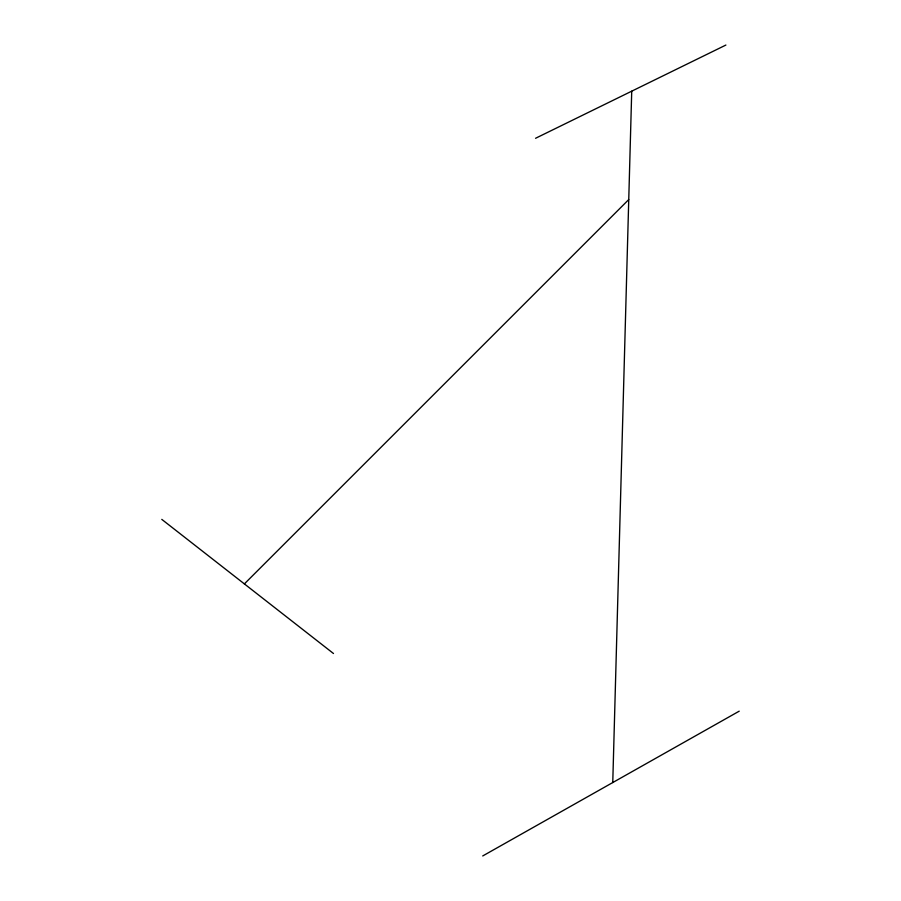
<?xml version="1.0" encoding="UTF-8"?>
<svg xmlns="http://www.w3.org/2000/svg" width="901" height="901" viewBox="0 0 901 901"><rect width="100%" height="100%" fill="white"/><g stroke="black" fill="none" stroke-linecap="round" stroke-linejoin="round"><path stroke-width="1.35" d="M612.759 782.552L631.725 91.181M244.374 583.904L628.752 199.56M482.722 855.95L739.214 711.171M535.566 138.281L725.891 45.05M161.786 519.381L333.483 653.507"/></g></svg>
